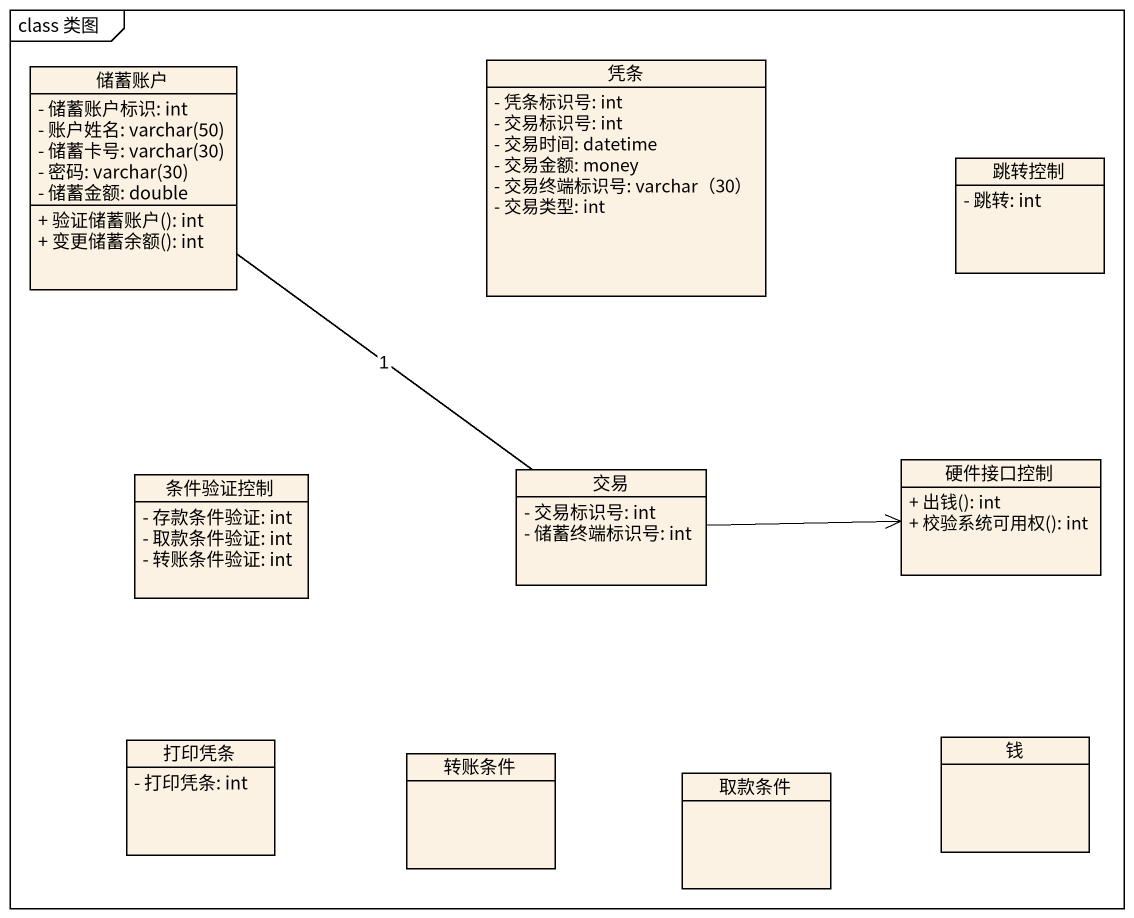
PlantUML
@startuml
mainframe class 类图
hide circle
hide empty members
skinparam classAttributeIconSize 0
class 储蓄账户 {
  - 储蓄账户标识: int
  {field} - 账户姓名: varchar(50)
  {field} - 储蓄卡号: varchar(30)
  {field} - 密码: varchar(30)
  - 储蓄金额: double
  + 验证储蓄账户(): int
  + 变更储蓄余额(): int
}
class 凭条 {
  - 凭条标识号: int
  - 交易标识号: int
  - 交易时间: datetime
  - 交易金额: money
  - 交易终端标识号: varchar（30）
  - 交易类型: int
}
class 跳转控制 {
  - 跳转: int
}
class 条件验证控制 {
  - 存款条件验证: int
  - 取款条件验证: int
  - 转账条件验证: int
}
class 交易 {
  - 交易标识号: int
  - 储蓄终端标识号: int
}
class 硬件接口控制 {
  + 出钱(): int
  + 校验系统可用权(): int
}
class 打印凭条 {
  - 打印凭条: int
}
class 钱
class 转账条件
class 取款条件
交易 -up- 储蓄账户 : 1
交易 -right-> 硬件接口控制
@enduml
